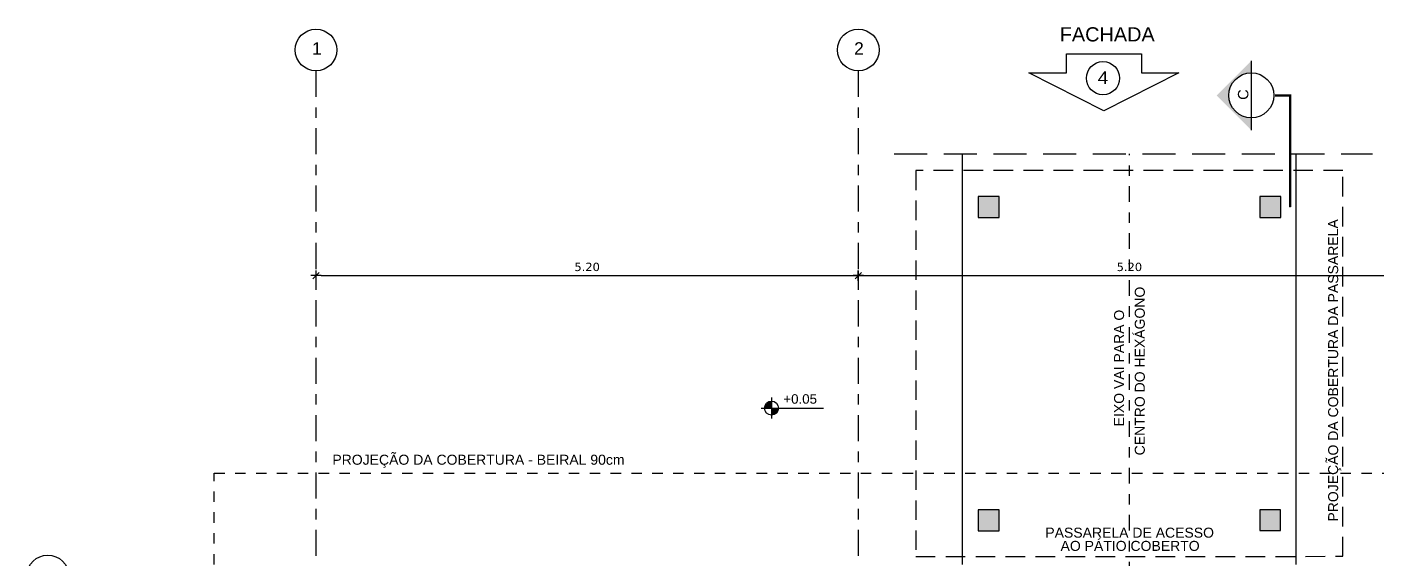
# Model space of a CAD drawing. Extents: x 11 to 195, y 73 to 157.
# Drawn here: x 61.45 to 74.38, y 133.35 to 138.44 of the extents above; entities that cross this region are included whole.
import ezdxf

# ---------------------------------------------------------------- set-up
doc = ezdxf.new("R2010")
doc.units = 0
doc.header["$LTSCALE"] = 0.005
doc.header["$PDMODE"] = 3
for name, pattern in [('C5', [60, 50, -5, 0, -5]), ('CONTINU', [0]), ('DASHDOT', [25.4, 12.7, -6.35, 0, -6.35]), ('DASHDOTX2', [2, 1, -0.5, 0, -0.5]), ('HIDDEN', [9.525, 6.35, -3.175]), ('TRACEJADO_G', [0.375, 0.25, -0.125])]:
    doc.linetypes.add(name, pattern=pattern)
doc.layers.get('0').update_dxf_attribs({"linetype": 'CONTINUOUS'})
doc.layers.get('DEFPOINTS').update_dxf_attribs({"linetype": 'CONTINUOUS'})
for name, color, linetype in [('A-CHAMADAS', 1, 'CONTINUOUS'), ('A-COTAS', 1, 'CONTINUOUS'), ('A-PILAR', 6, 'CONTINUOUS'), ('A-PISOS', 2, 'CONTINUOUS'), ('A-PISOS-CTEL', 2, 'TRACEJADO_G'), ('A-SIMBO', 2, 'CONTINUOUS'), ('AR-PRJ-COB', 2, 'HIDDEN'), ('ARQ-CTA-1_050', 1, 'CONTINUOUS'), ('ARQ-EXO-1_050', 251, 'C5'), ('ARQ-SMB-1_050', 1, 'CONTINUOUS'), ('ARQ-SMB-1_100', 1, 'CONTINUOUS'), ('ARQ-TXT-1_050', 2, 'CONTINUOUS'), ('ARQ-TXT-1_075', 2, 'CONTINUOUS'), ('ARQ-TXT-1_100', 2, 'CONTINUOUS'), ('SIM', 1, 'CONTINUOUS')]:
    doc.layers.add(name, color=color, linetype=linetype)
doc.styles.add('A16-E50', font='arial.ttf', dxfattribs={"height": 0.08})
doc.styles.add('A20', font='arial.ttf', dxfattribs={"height": 0.2})
doc.styles.add('ESC-50-A20', font='arial.ttf', dxfattribs={"height": 0.1})
doc.styles.add('FNDE Texto Cota 0050', font='verdana.ttf', dxfattribs={"height": 0.08})
doc.dimstyles.new('FNDE 1-0050', dxfattribs={"dimscale": 5, "dimtxt": 0.08, "dimasz": 0.01, "dimexe": 0.15, "dimexo": 0.15, "dimgap": 0.01, "dimtad": 1, "dimzin": 1, "dimdsep": 46, "dimtxsty": 'FNDE Texto Cota 0050', "dimblk": 'tic', "dimcen": 0.015, "dimdle": 0.15, "dimse1": 1, "dimse2": 1, "dimclrd": 251, "dimclre": 251, "dimclrt": 256, "dimaunit": 1, "dimadec": 3, "dimazin": 0, "dimtfac": 1, "dimtix": 1, "dimtmove": 2, "dimatfit": 3, "dimfxl": 0.15, "dimtvp": 1, "dimtolj": 1, "dimtzin": 0, "dimarcsym": 0})

# ---------------------------------------------------------------- blocks, each defined once
blk = doc.blocks.new('FNDE-Ind Corte-1_100')
blk.add_hatch(color=251).paths.add_polyline_path([(241.999, -2.386), (242.214, -2.386, -1), (243.014, -2.386), (243.229, -2.386), (242.614, -1.77)])
at = {"color": 251, "linetype": 'Continuous'}
blk.add_line((243.229, -2.386), (241.999, -2.386), dxfattribs=at)
blk.add_circle((242.614, -2.386), 0.4, dxfattribs=at)
blk = doc.blocks.new('FNDE-Nível Planta-1_050')
at = {"linetype": 'Continuous', "ltscale": 0.5}
h = blk.add_hatch(color=251, dxfattribs=at)
h.paths.add_polyline_path([(135.698, 5.827), (135.698, 5.894, 0.414214), (135.631, 5.827)])
h.paths.add_polyline_path([(135.698, 5.827), (135.698, 5.76, 0.414214), (135.766, 5.827)])
at = {"color": 251}
for p, q in [((135.598, 5.827), (135.766, 5.827)), ((135.698, 5.928), (135.698, 5.726)), ((135.766, 5.827), (136.198, 5.827))]:
    blk.add_line(p, q, dxfattribs=at)
blk.add_circle((135.698, 5.827), 0.0672, dxfattribs=at)
blk = doc.blocks.new('tic')
at = {"color": 251}
for p, q in [((-1, 0), (1, 0)), ((0, -1), (0, 1))]:
    blk.add_line(p, q, dxfattribs=at)
blk.add_line((-0.6, -0.6), (0.6, 0.6))
blk = doc.blocks.new('*D256')
at = {"layer": 'ARQ-CTA-1_050', "color": 251, "lineweight": -2, "transparency": 16777216}
blk.add_line((64.268, 136.055), (69.368, 136.055), dxfattribs=at)
at = {"layer": 'DEFPOINTS', "color": 0, "transparency": 16777216}
for p in [(64.218, 138.018, -1.89), (69.418, 138.018, -1.89), (69.418, 136.055)]:
    blk.add_point(p, dxfattribs=at)
at = {"layer": 'ARQ-CTA-1_050', "color": 251, "lineweight": -2, "transparency": 16777216, "xscale": 0.05, "yscale": 0.05, "zscale": 0.05, "rotation": 180}
blk.add_blockref('tic', (64.218, 136.055), dxfattribs=at)
at = {"layer": 'ARQ-CTA-1_050', "color": 251, "lineweight": -2, "transparency": 16777216, "xscale": 0.05, "yscale": 0.05, "zscale": 0.05}
blk.add_blockref('tic', (69.418, 136.055), dxfattribs=at)
at = {"layer": 'ARQ-CTA-1_050', "transparency": 16777216, "insert": (66.818, 136.138), "char_height": 0.08, "attachment_point": 5, "style": 'FNDE Texto Cota 0050'}
blk.add_mtext('\\A1;5.20', dxfattribs=at)
blk = doc.blocks.new('*D257')
at = {"layer": 'ARQ-CTA-1_050', "color": 251, "lineweight": -2, "transparency": 16777216}
blk.add_line((69.468, 136.055), (74.568, 136.055), dxfattribs=at)
at = {"layer": 'DEFPOINTS', "color": 0, "transparency": 16777216}
for p in [(69.418, 138.018, -1.89), (74.618, 138.018, -1.89), (74.618, 136.055)]:
    blk.add_point(p, dxfattribs=at)
at = {"layer": 'ARQ-CTA-1_050', "color": 251, "lineweight": -2, "transparency": 16777216, "xscale": 0.05, "yscale": 0.05, "zscale": 0.05, "rotation": 180}
blk.add_blockref('tic', (69.418, 136.055), dxfattribs=at)
at = {"layer": 'ARQ-CTA-1_050', "color": 251, "lineweight": -2, "transparency": 16777216, "xscale": 0.05, "yscale": 0.05, "zscale": 0.05}
blk.add_blockref('tic', (74.618, 136.055), dxfattribs=at)
at = {"layer": 'ARQ-CTA-1_050', "transparency": 16777216, "insert": (72.018, 136.138), "char_height": 0.08, "attachment_point": 5, "style": 'FNDE Texto Cota 0050'}
blk.add_mtext('\\A1;5.20', dxfattribs=at)

msp = doc.modelspace()

# ---------------------------------------------------------------- hatches: boundary and pattern name
at = {"layer": 'A-COTAS'}
h = msp.add_hatch(color=253, dxfattribs=at)
h.dxf.hatch_style = 1
h.paths.add_polyline_path([(70.569, 136.813), (70.569, 136.613), (70.769, 136.613), (70.769, 136.813)])
h = msp.add_hatch(color=253, dxfattribs=at)
h.dxf.hatch_style = 1
h.paths.add_polyline_path([(73.269, 136.813), (73.269, 136.613), (73.469, 136.613), (73.469, 136.813)])
h = msp.add_hatch(color=253, dxfattribs=at)
h.dxf.hatch_style = 1
h.paths.add_polyline_path([(70.569, 133.809), (70.569, 133.609), (70.769, 133.609), (70.769, 133.809)])
h = msp.add_hatch(color=253, dxfattribs=at)
h.dxf.hatch_style = 1
h.paths.add_polyline_path([(73.268, 133.81), (73.268, 133.61), (73.468, 133.61), (73.468, 133.81)])

# ---------------------------------------------------------------- linework, layer by layer
at = {"layer": 'A-CHAMADAS', "linetype": 'DASHDOTX2', "ltscale": 30}
msp.add_line((72.018, 133.161, -1.89), (72.018, 137.223, -1.89), dxfattribs=at)
at = {"layer": 'A-PILAR', "elevation": -1.89}
for points in [[(70.569, 136.813), (70.569, 136.613), (70.769, 136.613), (70.769, 136.813)], [(73.269, 136.813), (73.269, 136.613), (73.469, 136.613), (73.469, 136.813)], [(70.569, 133.809), (70.569, 133.609), (70.769, 133.609), (70.769, 133.809)], [(73.268, 133.81), (73.268, 133.61), (73.468, 133.61), (73.468, 133.81)]]:
    msp.add_lwpolyline(points, close=True, dxfattribs=at)
at = {"layer": 'A-PISOS'}
for p, q in [((70.418, 133.286, -1.89), (70.418, 137.223, -1.89)), ((73.618, 133.286, -1.89), (73.618, 137.223, -1.89))]:
    msp.add_line(p, q, dxfattribs=at)
at = {"layer": 'A-PISOS-CTEL', "color": 1, "linetype": 'TRACEJADO_G', "ltscale": 150, "elevation": -1.89}
msp.add_lwpolyline([(74.066, 133.364), (74.066, 137.064), (69.969, 137.063), (69.969, 133.363), (74.066, 133.364)], dxfattribs=at)
at = {"layer": 'A-SIMBO', "color": 5, "linetype": 'HIDDEN', "ltscale": 10}
msp.add_line((69.762, 137.223, -1.89), (74.348, 137.223, -1.89), dxfattribs=at)
at = {"layer": 'AR-PRJ-COB', "ltscale": 0.5, "elevation": -1.89}
msp.add_lwpolyline([(74.618, 126.086), (63.243, 126.086), (63.243, 134.161), (80.793, 134.161), (80.793, 126.086), (76.418, 126.086)], close=True, dxfattribs=at)
at = {"layer": 'ARQ-EXO-1_050'}
for p, q in [((64.218, 138.018, -1.89), (64.218, 124.531, -1.89)), ((69.418, 138.018, -1.89), (69.418, 124.531, -1.89))]:
    msp.add_line(p, q, dxfattribs=at)
at = {"layer": 'ARQ-EXO-1_050', "linetype": 'CONTINU'}
for centre in [(64.218, 138.218, -1.89), (69.418, 138.218, -1.89), (61.646, 133.176, -1.89)]:
    msp.add_circle(centre, 0.2, dxfattribs=at)
at = {"layer": 'ARQ-SMB-1_100'}
msp.add_lwpolyline([(72.133, 137.999), (72.492, 137.999), (71.773, 137.633), (71.055, 137.999), (71.414, 137.999), (71.414, 138.182), (72.133, 138.182), (72.133, 137.999)], dxfattribs=at)
msp.add_lwpolyline([(72.133, 137.999), (72.492, 137.999), (71.773, 137.633), (71.055, 137.999), (71.414, 137.999), (71.414, 138.182), (72.133, 138.182), (72.133, 137.999)], dxfattribs=at)
at = {"layer": 'ARQ-SMB-1_100', "color": 251, "linetype": 'DASHDOT', "ltscale": 0.1}
msp.add_lwpolyline([(73.414, 137.782, 0.0216, 0.0216, 0), (73.56, 137.782, 0.0216, 0.0216, 0), (73.56, 136.712, 0, 0, 0)], format="xyseb", dxfattribs=at)
at = {"layer": 'ARQ-SMB-1_100', "color": 2}
msp.add_circle((71.765, 137.947), 0.159, dxfattribs=at)
msp.add_circle((71.765, 137.947), 0.159, dxfattribs=at)
at = {"layer": 'SIM', "color": 5}
msp.add_line((73.56, 136.712), (73.56, 137.705), dxfattribs=at)

# ---------------------------------------------------------------- block references
at = {"layer": 'ARQ-SMB-1_050'}
msp.add_blockref('FNDE-Nível Planta-1_050', (-67.112, 128.958), dxfattribs=at)
at = {"layer": 'ARQ-SMB-1_100', "xscale": 0.54, "yscale": 0.54, "zscale": 0.54, "rotation": 89.99999999999999}
msp.add_blockref('FNDE-Ind Corte-1_100', (71.899, 6.771), dxfattribs=at)

# ---------------------------------------------------------------- texts
at = {"layer": 'ARQ-SMB-1_100', "style": 'A16-E50'}
msp.add_attdef('+0.05', (68.7, 134.827), 'NA', height=0.0912, dxfattribs=at)
at = {"layer": 'ARQ-TXT-1_050', "style": 'A20', "text_generation_flag": 6, "width": 1.1}
msp.add_text('4', height=0.12, rotation=180, dxfattribs=at).set_placement((71.714, 137.892))
msp.add_text('4', height=0.12, rotation=180, dxfattribs=at).set_placement((71.714, 137.892))
at = {"layer": 'ARQ-TXT-1_050', "insert": (71.35, 138.436), "char_height": 0.1365, "attachment_point": 1, "style": 'ESC-50-A20'}
msp.add_mtext_dynamic_manual_height_columns('FACHADA\\P', width=0.91546, gutter_width=0.5, heights=[0.105], dxfattribs=at)
msp.add_mtext_dynamic_manual_height_columns('FACHADA\\P', width=0.91546, gutter_width=0.5, heights=[0.105], dxfattribs=at)
at = {"layer": 'ARQ-TXT-1_050', "char_height": 0.12, "width": 0.08625, "attachment_point": 1, "style": 'A20'}
for s, insert in [('2', (69.378, 138.292, -6.469)), ('1', (64.18, 138.292, -2.69))]:
    msp.add_mtext(s, dxfattribs=dict(at, insert=insert))
at = {"layer": 'ARQ-TXT-1_075', "style": 'ESC-50-A20'}
for s, p in [('PROJEÇÃO DA COBERTURA DA PASSARELA', (74.02, 133.697, -5.669)), ('CENTRO DO HEXÁGONO', (72.166, 134.332, -1.89)), ('EIXO VAI PARA O', (71.967, 134.61, -1.89))]:
    msp.add_text(s, height=0.096, rotation=90, dxfattribs=at).set_placement(p)
for s, p in [('PROJEÇÃO DA COBERTURA - BEIRAL 90cm', (64.375, 134.242, -1.89)), ('PASSARELA DE ACESSO', (71.212, 133.543, -3.779)), ('AO PÁTIO COBERTO', (71.358, 133.416, -3.779))]:
    msp.add_text(s, height=0.096, dxfattribs=at).set_placement(p)
at = {"layer": 'ARQ-TXT-1_100', "insert": (73.059, 137.74), "char_height": 0.1, "width": 4.26409, "attachment_point": 1, "rotation": 90, "style": 'ESC-50-A20'}
msp.add_mtext('C', dxfattribs=at)

# ---------------------------------------------------------------- dimensions: what is measured, and where the dimension line sits
at = {"layer": 'ARQ-CTA-1_050'}
for base, p1, p2, picture, middle in [((69.418, 136.055), (64.218, 138.018, -1.89), (69.418, 138.018, -1.89), '*D256', (66.818, 136.138)), ((74.618, 136.055), (69.418, 138.018, -1.89), (74.618, 138.018, -1.89), '*D257', (72.018, 136.138))]:
    dim = msp.add_linear_dim(base=base, p1=p1, p2=p2, dimstyle='FNDE 1-0050', override={"dimtad": 0}, dxfattribs=at)
    dim.commit()
    dim.dimension.update_dxf_attribs({"geometry": picture, "text_midpoint": middle})

doc.saveas('drawing.dxf')
